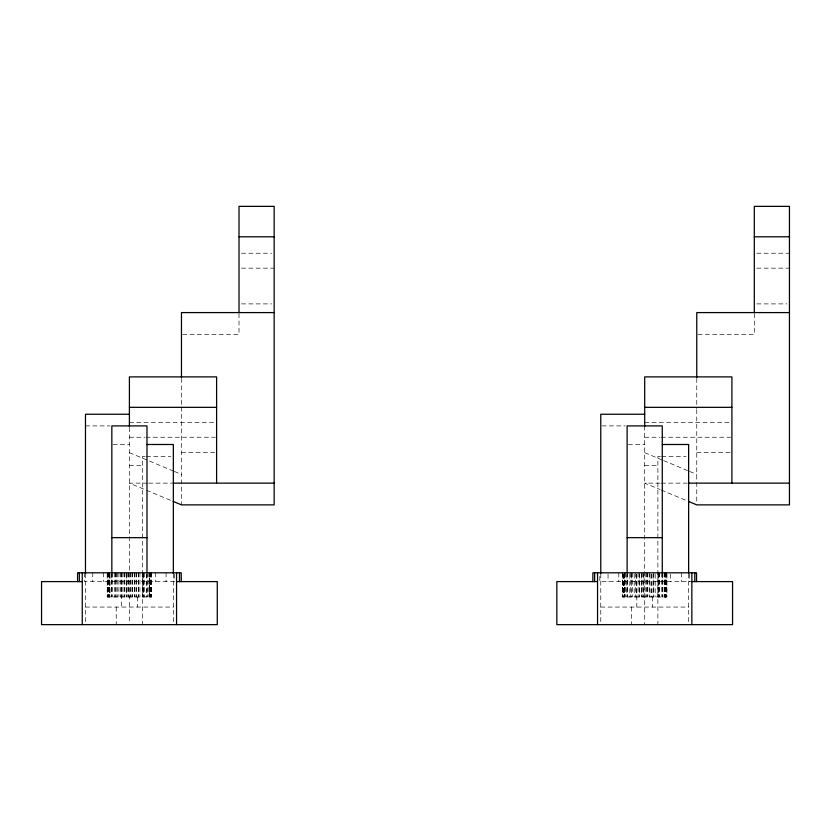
<?xml version="1.0" encoding="UTF-8"?>
<svg xmlns="http://www.w3.org/2000/svg" width="831" height="831" viewBox="0 0 831 831"><rect width="100%" height="100%" fill="white"/><g stroke="black" fill="none" stroke-linecap="round" stroke-linejoin="round"><path stroke-width="0.62" stroke-dasharray="4.16 3.12" d="M241.52 253.226L271.644 253.226M756.812 253.226L789.45 253.226M241.52 268.164L274.157 268.164M756.812 268.164L789.45 268.164M241.52 303.897L271.644 303.897M756.812 303.897L786.936 303.897M182.747 334.332L239.016 334.332L239.016 313.869M698.04 334.332L754.309 334.332L754.309 313.869M129.407 422.314L215.333 422.314M644.7 422.314L730.615 422.314M85.479 425.908L110.024 425.908M602.06 425.908L625.317 425.908M129.407 437.241L144.802 437.241M146.079 437.241L215.333 437.241M644.7 437.241L660.094 437.241M661.372 437.241L730.615 437.241M113.089 444.492L129.407 444.492M628.381 444.492L644.7 444.492M181.47 452.687L215.354 452.687M696.762 452.687L731.903 452.687M145.155 456.354L142.589 456.354L142.589 624.642M146.433 456.354L170.781 456.354M660.448 456.354L657.882 456.354L657.882 624.642M661.725 456.354L686.074 456.354M129.407 465.672L142.589 465.672M644.7 465.672L657.882 465.672M147.367 483.133L129.407 483.133L170.822 500.428M148.645 483.133L171.726 483.133M660.094 483.133L644.7 483.133L660.084 489.552M661.372 483.133L687.019 483.133M693.48 581.596L599.805 581.596L599.805 574.065M85.479 607.066L173.336 607.066M600.771 607.066L688.629 607.066M644.7 452.687L662.452 460.104M663.626 460.592L688.473 470.969M689.657 471.468L696.762 474.428M661.268 490.051L686.115 500.428M129.407 452.687L173.18 470.969M174.365 471.468L181.47 474.428M696.762 378.437L696.762 408.582M696.762 409.569L696.762 502.34M689.595 574.065L689.595 581.596M688.629 573.826L688.629 624.642M681.358 572.808L681.358 581.596M670.617 574.065L670.617 581.596M666.909 574.076L666.909 596.97L622.492 596.97L622.492 572.808M666.753 572.808L666.753 596.97M666.545 572.808L666.545 596.97M665.787 572.808L665.787 596.97M665.641 572.808L665.641 596.97M665.496 572.808L665.496 596.97M665.319 572.808L665.319 596.97M665.195 572.808L665.195 596.97M664.997 572.808L665.029 596.97M664.8 572.808L664.8 596.97M664.623 572.808L664.655 596.97M664.146 572.808L664.146 596.97M662.504 572.808L662.504 596.97M662.359 572.808L662.349 596.97M662.276 573.826L662.276 581.596M661.756 572.808L661.756 596.97M659.606 572.808L659.606 596.97M658.973 572.808L658.973 596.97M658.827 572.808L658.827 596.97M658.204 574.076L658.204 596.97M658.017 572.808L658.017 596.97M655.202 574.076L655.202 596.97M653.789 572.808L653.789 596.97M653.613 574.076L653.613 596.97M652.605 596.97L652.605 607.066M651.982 574.076L651.982 596.97M651.296 574.076L651.296 596.97M650.008 574.076L650.008 596.97M649.697 572.808L649.697 596.97M647.816 572.808L647.816 596.97M647.567 572.808L647.567 596.97M646.321 572.808L646.321 596.97M645.832 572.808L645.832 596.97M644.7 425.908L644.7 624.642M643.828 574.076L643.828 596.97M643.36 572.808L643.36 596.97M642.238 572.808L642.238 596.97M641.677 574.076L641.677 596.97M641.397 572.808L641.397 596.97M639.714 574.076L639.714 596.97M639.403 572.808L639.403 596.97M638.115 572.808L638.115 596.97M636.837 574.076L636.795 607.066M636.515 574.076L636.515 596.97M635.622 572.808L635.611 596.97M634.198 574.076L634.198 596.97M632.557 572.808L632.557 596.97M631.518 607.066L631.518 624.642M631.404 574.076L631.404 596.97M631.29 572.808L631.29 581.596M630.802 572.808L630.802 596.97M629.825 574.076L629.825 596.97M627.634 572.808L627.634 596.97M627.052 572.808L627.041 596.97M626.896 574.076L626.896 596.97M625.307 572.808L625.307 596.97M624.777 572.808L624.777 596.97M624.6 572.808L624.6 596.97M624.403 572.808L624.455 596.97M624.206 574.076L624.206 596.97M623.904 574.076L623.904 596.97M623.707 574.076L623.707 596.97M623.624 574.076L623.624 596.97M622.855 574.076L622.855 596.97M622.648 572.808L622.648 596.97M618.783 572.808L618.783 581.596M608.043 574.065L608.043 581.596M600.771 573.806L600.771 624.642M181.47 378.437L181.47 405.985M181.47 406.982L181.47 504.874M174.302 574.065L174.302 581.596L84.513 581.596L84.513 572.808M173.336 573.826L173.336 624.642M166.065 572.808L166.065 581.596M155.324 572.808L155.324 581.596M151.616 572.808L151.616 596.97L107.199 596.97L107.199 572.808M151.46 572.808L151.46 596.97M151.252 572.808L151.252 596.97M150.494 572.808L150.494 596.97M150.349 572.808L150.349 596.97M150.214 572.808L150.214 596.97M150.027 572.808L149.902 596.97M149.736 572.808L149.705 596.97M149.507 596.97L149.362 572.808L149.331 596.97M148.853 572.808L148.853 596.97M147.212 572.808L147.212 596.97M146.983 573.826L147.077 596.97M146.464 574.076L146.464 596.97M144.324 572.808L144.324 596.97M143.68 572.808L143.68 596.97M143.534 574.076L143.534 596.97M142.911 572.808L142.911 596.97M142.735 572.808L142.735 596.97M139.92 572.808L139.92 596.97M138.497 572.808L138.497 596.97M138.32 572.808L138.32 596.97M137.312 596.97L137.312 607.066M136.689 572.808L136.689 596.97M136.014 572.808L136.014 596.97M134.715 572.808L134.715 596.97M134.404 572.808L134.404 596.97M132.534 572.808L132.534 596.97M132.274 572.808L132.274 596.97M131.028 572.808L131.028 596.97M130.54 572.808L130.54 596.97M129.407 427.55L129.407 623.385M128.535 572.808L128.535 596.97M128.067 572.808L128.067 596.97M126.946 572.808L126.946 596.97M126.385 574.076L126.385 596.97M126.104 572.808L126.104 596.97M124.421 572.808L124.421 596.97M124.11 572.808L124.11 596.97M122.822 572.808L122.822 596.97M121.544 572.808L121.503 607.066M121.222 572.808L121.222 596.97M120.318 572.808L120.329 596.97M118.906 572.808L118.906 596.97M117.264 572.808L117.264 596.97M116.111 572.808L116.111 596.97M116.226 607.066L116.226 624.642M115.997 572.808L115.997 581.596M115.509 572.808L115.509 596.97M114.533 572.808L114.533 596.97M112.341 572.808L112.341 596.97M111.842 573.826L111.842 581.596M111.749 572.808L111.759 596.97M111.603 572.808L111.603 596.97M110.014 574.076L110.014 596.97M109.484 572.808L109.484 596.97M109.308 574.076L109.308 596.97M109.11 572.808L109.162 596.97M108.913 572.808L108.913 596.97M108.612 572.808L108.612 596.97M108.425 572.808L108.331 596.97M107.563 572.808L107.563 596.97M107.355 572.808L107.355 596.97M103.491 572.808L103.491 581.596M92.76 572.808L92.76 581.596M85.479 573.806L85.479 623.385"/><path stroke-width="1.25" d="M239.016 236.804L274.157 236.804M754.309 236.804L789.45 236.804M274.157 312.591L181.47 312.591L181.47 377.451M789.45 312.591L696.762 312.591L696.762 377.451M129.407 407.335L216.611 407.335M644.7 407.335L731.903 407.335M129.407 414.243L85.479 414.243L85.479 573.432M644.7 414.243L600.771 414.243L600.771 573.432M146.983 444.492L173.336 444.492L173.336 573.577M662.276 444.492L688.629 444.492L688.629 573.577M173.014 483.133L274.157 483.133M688.297 483.133L789.45 483.133M111.842 537.657L146.983 537.657M627.125 537.657L662.276 537.657M82.259 581.596L41.55 581.596L41.55 624.642L217.265 624.642L217.265 581.596L176.556 581.596M597.551 581.596L556.843 581.596L556.843 624.642L732.558 624.642L732.558 581.596L691.849 581.596M688.473 501.415L696.762 504.874L789.45 504.874L789.45 206.358L754.309 206.358L754.309 312.778M173.18 501.415L181.47 504.874L274.157 504.874L274.157 206.358L239.016 206.358L239.016 312.778M731.903 483.133L731.903 376.89L644.7 376.89L644.7 426.542M696.534 581.596L696.534 572.808L592.867 572.808L592.867 581.596M694.768 572.808L694.768 581.596M691.849 572.808L691.849 624.642M662.276 572.549L662.276 425.908L627.125 425.908L627.125 572.549M597.551 572.808L597.551 624.642M594.632 572.808L594.632 581.596M216.611 483.133L216.611 376.89L129.407 376.89L129.407 426.542M181.251 581.596L181.251 572.808L77.574 572.808L77.574 581.596M179.486 572.808L179.486 581.596M176.556 572.808L176.556 624.642M146.983 572.549L146.983 425.908L111.842 425.908L111.842 572.549M82.259 572.808L82.259 624.642M79.34 572.808L79.34 581.596"/></g></svg>
